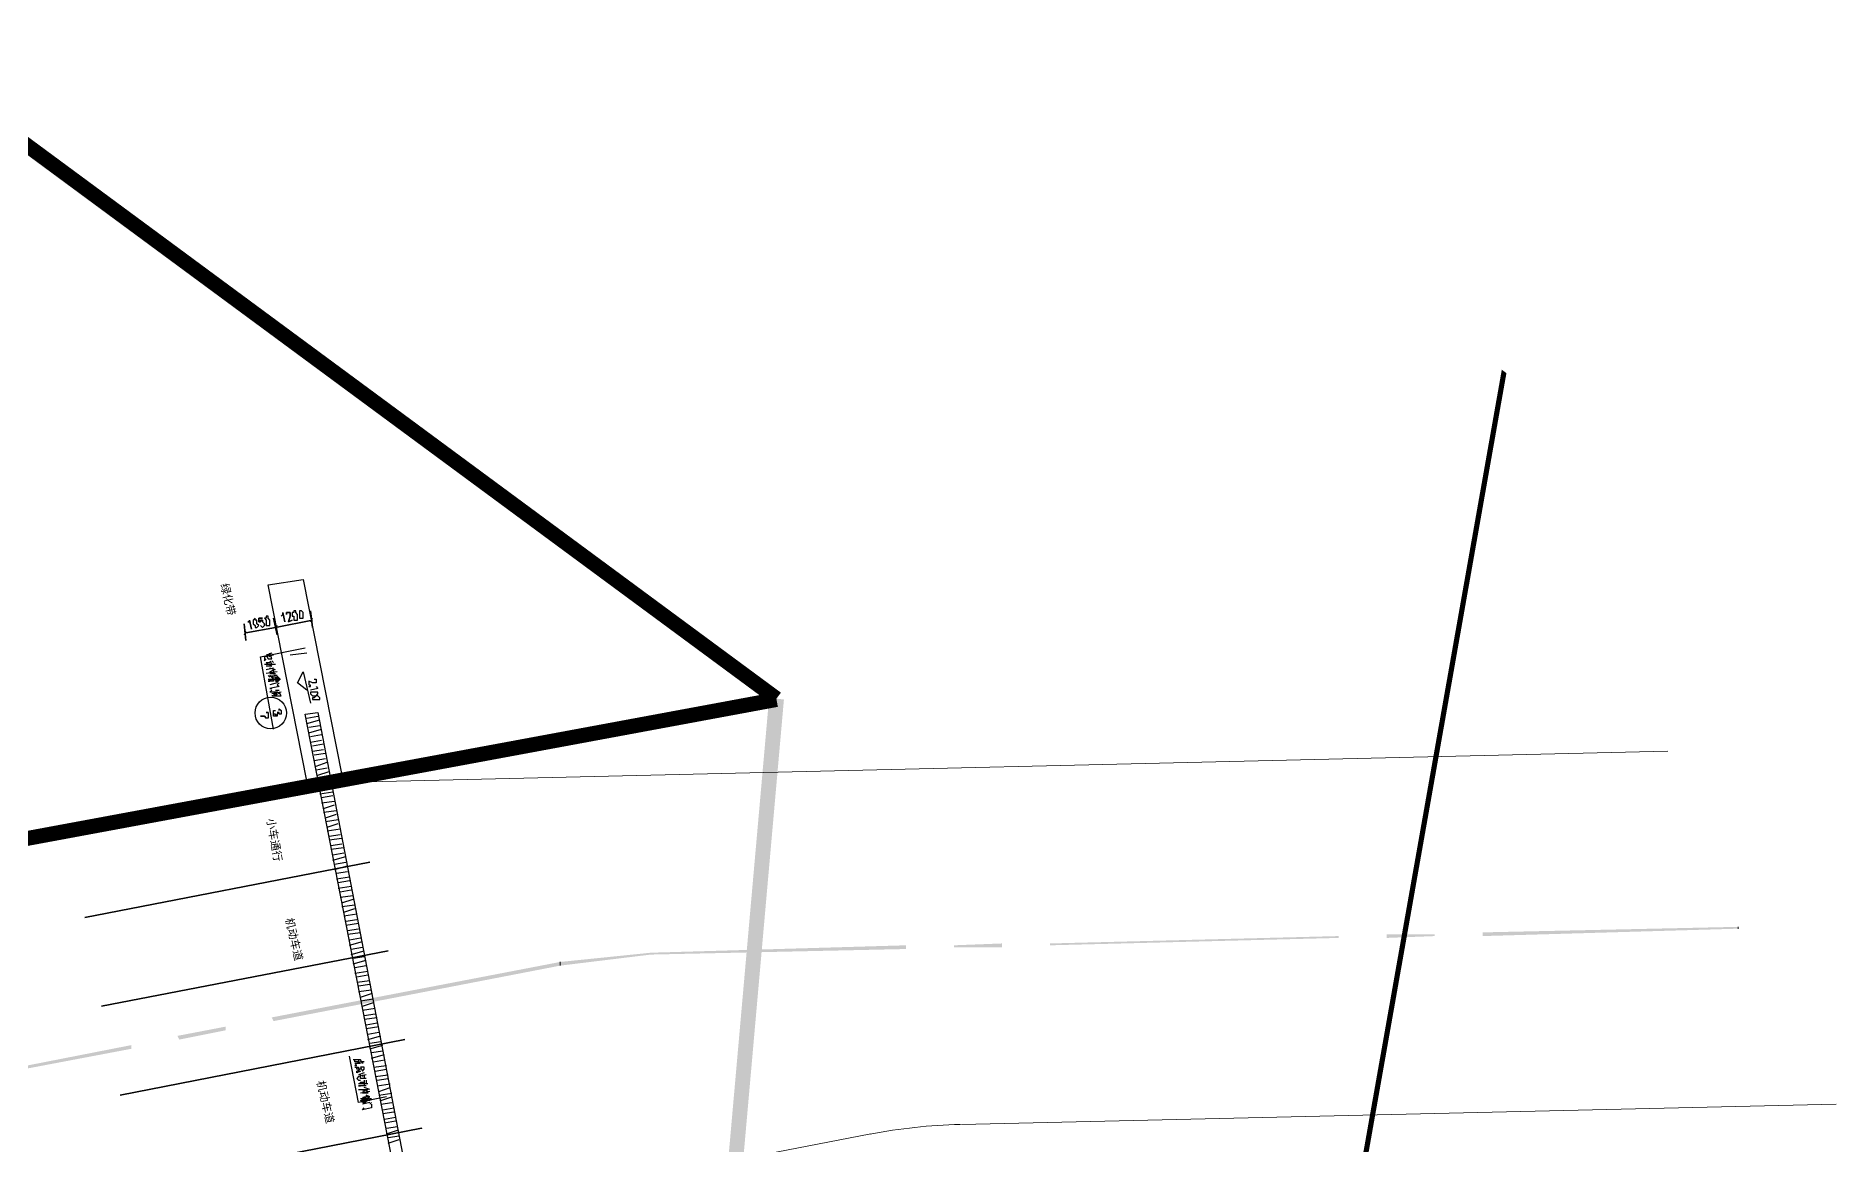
# Model space of a CAD drawing. Header units: millimetres. Extents: x 2315 to 4619, y 1334 to 1897.
# Drawn here: x 4559.4 to 4618.9, y 1618.1 to 1654.8 of the extents above; entities that cross this region are included whole.
import ezdxf

# ---------------------------------------------------------------- set-up
doc = ezdxf.new("R2010")
doc.units = ezdxf.units.MM
for name, color, linetype, true_color in [('PDF_0', 9, 'Continuous', 0x808080), ('PDF_0-新增征地', 7, 'Continuous', 0x00a5dd), ('PDF_DIM_ELEV', 9, 'Continuous', 0x808080), ('PDF_DIM_IDEN', 9, 'Continuous', 0x808080), ('PDF_DIM_LEAD', 9, 'Continuous', 0x808080), ('PDF_PUB_DIM', 9, 'Continuous', 0x808080), ('PDF_PUB_TEXT', 9, 'Continuous', 0x808080), ('PDF_文字', 9, 'Continuous', 0x808080), ('PDF_看线', 9, 'Continuous', 0x808080), ('PDF_站场道路', 7, 'Continuous', 0x957000), ('PDF_转运站初步方案', 7, 'Continuous', 0x00b85c)]:
    doc.layers.add(name, color=color, linetype=linetype, true_color=true_color)
doc.styles.add('PDF SimSun', font='SimSun.ttf')

msp = doc.modelspace()

# ---------------------------------------------------------------- hatches: boundary and pattern name
at = {"layer": 'PDF_PUB_TEXT', "transparency": 33554559}
for points in [[(4567.412, 1633.623), (4567.35, 1633.562), (4567.289, 1633.501), (4567.35, 1633.44), (4567.412, 1633.379), (4567.473, 1633.44), (4567.534, 1633.501), (4567.473, 1633.562)], [(4570.282, 1619.697), (4570.221, 1619.636), (4570.16, 1619.575), (4570.221, 1619.514), (4570.282, 1619.453), (4570.343, 1619.514), (4570.404, 1619.575), (4570.343, 1619.636)]]:
    msp.add_hatch(color=256, dxfattribs=at).paths.add_polyline_path(points)
at = {"layer": 'PDF_站场道路', "transparency": 33554559}
for points in [[(4607.236, 1625.133), (4607.236, 1625.011), (4615.666, 1625.255), (4615.666, 1625.316)], [(4567.228, 1622.323), (4567.289, 1622.201), (4576.757, 1624.034), (4579.75, 1624.4), (4588.179, 1624.583), (4588.179, 1624.706), (4579.75, 1624.461), (4576.757, 1624.156)], [(4589.767, 1624.706), (4589.767, 1624.644), (4591.355, 1624.644), (4591.355, 1624.767)], [(4592.943, 1624.767), (4592.943, 1624.706), (4602.472, 1624.95), (4602.472, 1625.011)], [(4604.06, 1625.072), (4604.06, 1624.95), (4605.648, 1625.011), (4605.648, 1625.072)], [(4564.113, 1621.713), (4564.174, 1621.59), (4565.701, 1621.896), (4565.701, 1622.018)], [(4553.241, 1619.575), (4553.241, 1619.514), (4562.586, 1621.285), (4562.586, 1621.407)]]:
    msp.add_hatch(color=256, dxfattribs=at).paths.add_polyline_path(points)
at = {"layer": 'PDF_转运站初步方案', "true_color": 0x00a5dd, "transparency": 33554559}
for points in [[(4496.741, 1697.514), (4496.435, 1697.087), (4583.781, 1632.646), (4584.026, 1633.074)], [(4584.148, 1632.829), (4583.659, 1632.89), (4570.343, 1482.264), (4570.832, 1482.203)]]:
    msp.add_hatch(color=142, dxfattribs=at).paths.add_polyline_path(points)

# ---------------------------------------------------------------- linework, layer by layer
at = {"layer": 'PDF_0', "lineweight": 35}
for points in [[(4569.916, 1630.386), (4560.509, 1628.615)], [(4570.466, 1627.454), (4561.059, 1625.622)], [(4571.076, 1624.522), (4561.609, 1622.69)], [(4571.626, 1621.59), (4562.22, 1619.758)], [(4562.769, 1616.826), (4572.176, 1618.658), (4562.769, 1616.826), (4572.176, 1618.658)]]:
    msp.add_lwpolyline(points, dxfattribs=at)
at = {"layer": 'PDF_0-新增征地', "lineweight": 0}
msp.add_lwpolyline([(4483.669, 1475.637, 0.186, 0.186, 0), (4516.867, 1475.118, 0.182, 0.182, 0), (4556.142, 1474.599, 0.178, 0.178, 0), (4556.936, 1467.483, 0.183, 0.183, 0), (4558.188, 1464.093, 0.172, 0.172, 0), (4559.532, 1464.093, 0.203, 0.203, 0), (4560.845, 1467.605, 0.197, 0.197, 0), (4561.7, 1474.782, 0.17, 0.17, 0), (4578.314, 1476.126, 0.171, 0.171, 0), (4607.939, 1643.671, 0, 0, 0), (4578.589, 1665.508, 0.172, 0.172, 0), (4539.009, 1696.72, 0.188, 0.188, 0), (4519.005, 1709.272, 0.191, 0.191, 0), (4499.031, 1719.778, 0.25, 0.25, 0)], format="xyseb", dxfattribs=at)
at = {"layer": 'PDF_DIM_ELEV', "lineweight": 25}
msp.add_lwpolyline([(4568.389, 1633.135), (4568.083, 1633.379), (4568.267, 1633.746), (4568.511, 1632.707)], dxfattribs=at)
at = {"layer": 'PDF_DIM_IDEN', "lineweight": 25}
for points in [[(4567.289, 1631.852), (4567.106, 1632.829), (4566.862, 1634.234), (4568.328, 1634.54)], [(4568.389, 1634.356), (4567.839, 1634.295)]]:
    msp.add_lwpolyline(points, dxfattribs=at)
msp.add_circle((4567.195, 1632.384), 0.519, dxfattribs=at)
at = {"layer": 'PDF_DIM_LEAD', "lineweight": 25}
for points in [[(4571.015, 1619.697), (4570.099, 1619.514), (4569.794, 1621.041)], [(4571.015, 1619.697), (4571.015, 1619.697)]]:
    msp.add_lwpolyline(points, dxfattribs=at)
at = {"layer": 'PDF_PUB_DIM', "lineweight": 25}
for points in [[(4566.373, 1634.784), (4566.312, 1635.334)], [(4568.572, 1635.456), (4567.35, 1635.211), (4566.373, 1635.028), (4567.35, 1635.211)], [(4566.556, 1635.15), (4566.495, 1635.456), (4566.495, 1635.395), (4566.434, 1635.395), (4566.495, 1635.395), (4566.495, 1635.456)], [(4566.679, 1635.517), (4566.617, 1635.456), (4566.617, 1635.334), (4566.679, 1635.273), (4566.679, 1635.211), (4566.74, 1635.211), (4566.801, 1635.273), (4566.74, 1635.334), (4566.74, 1635.395), (4566.74, 1635.456), (4566.679, 1635.456)], [(4566.679, 1635.517), (4566.617, 1635.456), (4566.617, 1635.334), (4566.679, 1635.273), (4566.679, 1635.211), (4566.74, 1635.211), (4566.801, 1635.273), (4566.74, 1635.334), (4566.74, 1635.395), (4566.74, 1635.456), (4566.679, 1635.456)], [(4566.862, 1635.273), (4566.923, 1635.211), (4566.984, 1635.273), (4566.984, 1635.334), (4566.923, 1635.395), (4566.923, 1635.456), (4566.862, 1635.456), (4566.862, 1635.395), (4566.801, 1635.395), (4566.801, 1635.517), (4566.923, 1635.517), (4566.801, 1635.517), (4566.801, 1635.395), (4566.862, 1635.395), (4566.862, 1635.456), (4566.923, 1635.456), (4566.923, 1635.395), (4566.984, 1635.334), (4566.984, 1635.273), (4566.923, 1635.211)], [(4567.045, 1635.578), (4567.045, 1635.517), (4566.984, 1635.517), (4567.045, 1635.456), (4567.045, 1635.395), (4567.045, 1635.334), (4567.045, 1635.273), (4567.106, 1635.273), (4567.167, 1635.273), (4567.167, 1635.334), (4567.167, 1635.395), (4567.167, 1635.456), (4567.106, 1635.517), (4567.106, 1635.578)], [(4567.045, 1635.578), (4567.045, 1635.517), (4566.984, 1635.517), (4567.045, 1635.456), (4567.045, 1635.395), (4567.045, 1635.334), (4567.045, 1635.273), (4567.106, 1635.273), (4567.167, 1635.273), (4567.167, 1635.334), (4567.167, 1635.395), (4567.167, 1635.456), (4567.106, 1635.517), (4567.106, 1635.578)], [(4567.412, 1634.967), (4567.289, 1635.517)], [(4567.412, 1634.967), (4567.289, 1635.517)], [(4567.656, 1635.395), (4567.595, 1635.7), (4567.595, 1635.639), (4567.534, 1635.578), (4567.595, 1635.639), (4567.595, 1635.7)], [(4567.9, 1635.456), (4567.778, 1635.395), (4567.839, 1635.578), (4567.839, 1635.639), (4567.839, 1635.7), (4567.778, 1635.7), (4567.717, 1635.7), (4567.717, 1635.639), (4567.717, 1635.7), (4567.778, 1635.7), (4567.839, 1635.7), (4567.839, 1635.639), (4567.839, 1635.578), (4567.778, 1635.395)], [(4567.961, 1635.761), (4567.961, 1635.7), (4567.9, 1635.7), (4567.9, 1635.578), (4567.961, 1635.578), (4567.961, 1635.517), (4567.961, 1635.456), (4568.022, 1635.456), (4568.083, 1635.456), (4568.083, 1635.517), (4568.083, 1635.578), (4568.083, 1635.639), (4568.022, 1635.7), (4568.022, 1635.761)], [(4567.961, 1635.761), (4567.961, 1635.7), (4567.9, 1635.7), (4567.9, 1635.578), (4567.961, 1635.578), (4567.961, 1635.517), (4567.961, 1635.456), (4568.022, 1635.456), (4568.083, 1635.456), (4568.083, 1635.517), (4568.083, 1635.578), (4568.083, 1635.639), (4568.022, 1635.7), (4568.022, 1635.761)], [(4568.144, 1635.761), (4568.144, 1635.7), (4568.144, 1635.639), (4568.144, 1635.578), (4568.144, 1635.517), (4568.206, 1635.517), (4568.267, 1635.517), (4568.267, 1635.578), (4568.267, 1635.639), (4568.267, 1635.7), (4568.206, 1635.761)], [(4568.144, 1635.761), (4568.144, 1635.7), (4568.144, 1635.639), (4568.144, 1635.578), (4568.144, 1635.517), (4568.206, 1635.517), (4568.267, 1635.517), (4568.267, 1635.578), (4568.267, 1635.639), (4568.267, 1635.7), (4568.206, 1635.761)], [(4568.572, 1635.211), (4568.511, 1635.761)]]:
    msp.add_lwpolyline(points, close=True, dxfattribs=at)
at = {"layer": 'PDF_PUB_DIM', "lineweight": 0}
for points in [[(4567.35, 1635.15), (4567.412, 1635.273)], [(4567.35, 1635.15), (4567.412, 1635.273)], [(4568.572, 1635.517), (4568.511, 1635.395)], [(4566.312, 1634.967), (4566.373, 1635.089)]]:
    msp.add_lwpolyline(points, close=True, dxfattribs=at)
at = {"layer": 'PDF_PUB_TEXT', "lineweight": 25}
for points in [[(4567.289, 1634.295), (4566.984, 1634.234), (4566.984, 1634.173), (4566.984, 1634.112), (4567.045, 1634.173)], [(4567.228, 1634.356), (4567.045, 1634.295), (4567.106, 1634.173), (4567.228, 1634.173), (4567.167, 1634.356)], [(4567.106, 1634.051), (4567.045, 1633.99)], [(4567.106, 1633.99), (4567.045, 1634.051), (4567.167, 1634.051)], [(4567.106, 1634.295), (4567.167, 1634.234)], [(4567.167, 1634.112), (4567.228, 1633.99)], [(4567.228, 1634.112), (4567.289, 1634.051)], [(4567.35, 1633.99), (4567.228, 1633.99), (4567.106, 1633.99), (4566.984, 1633.99)], [(4567.167, 1633.99), (4567.228, 1633.929), (4567.045, 1633.929)], [(4567.289, 1633.868), (4567.045, 1633.807)], [(4567.412, 1633.746), (4567.045, 1633.684)], [(4567.106, 1633.623), (4567.167, 1633.562)], [(4567.106, 1633.501), (4567.289, 1633.501), (4567.289, 1633.44), (4567.106, 1633.44), (4567.167, 1633.44), (4567.167, 1633.501)], [(4567.289, 1633.501), (4567.228, 1633.501), (4567.106, 1633.44)], [(4567.35, 1633.807), (4567.167, 1633.868)], [(4567.228, 1633.746), (4567.228, 1633.684), (4567.167, 1633.746), (4567.289, 1633.807), (4567.289, 1633.684)], [(4567.167, 1633.684), (4567.35, 1633.684)], [(4567.35, 1633.44), (4567.412, 1633.44), (4567.35, 1633.562), (4567.289, 1633.562), (4567.167, 1633.623), (4567.228, 1633.562), (4567.289, 1633.501), (4567.35, 1633.501)], [(4567.289, 1633.562), (4567.228, 1633.623)], [(4567.228, 1633.501), (4567.228, 1633.44)], [(4567.412, 1633.623), (4567.289, 1633.623)], [(4568.633, 1633.501), (4568.694, 1633.501), (4568.694, 1633.44), (4568.694, 1633.379), (4568.633, 1633.379), (4568.572, 1633.379), (4568.45, 1633.44), (4568.45, 1633.318)], [(4567.473, 1633.379), (4567.412, 1633.318), (4567.473, 1633.257), (4567.167, 1633.196), (4567.228, 1633.196)], [(4567.412, 1633.379), (4567.167, 1633.318)], [(4567.473, 1633.013), (4567.412, 1633.074), (4567.167, 1633.074), (4567.228, 1633.135)], [(4567.534, 1633.074), (4567.228, 1633.013)], [(4567.289, 1632.951), (4567.228, 1632.951), (4567.534, 1632.951), (4567.473, 1633.074)], [(4567.412, 1633.013), (4567.35, 1632.951), (4567.289, 1633.013), (4567.412, 1633.013), (4567.35, 1633.013)], [(4567.35, 1633.135), (4567.412, 1633.135), (4567.473, 1633.135)], [(4568.694, 1633.257), (4568.755, 1633.196), (4568.511, 1633.135)], [(4567.106, 1632.402), (4567.045, 1632.402), (4567.106, 1632.402), (4567.106, 1632.341), (4567.106, 1632.28), (4567.106, 1632.218), (4567.045, 1632.218), (4566.984, 1632.28), (4566.923, 1632.28), (4566.862, 1632.28), (4566.923, 1632.28), (4566.984, 1632.28), (4567.045, 1632.218)], [(4567.045, 1632.402), (4567.106, 1632.402), (4567.106, 1632.341), (4567.106, 1632.28)], [(4567.534, 1632.402), (4567.534, 1632.341), (4567.473, 1632.341), (4567.473, 1632.402), (4567.412, 1632.341), (4567.412, 1632.28), (4567.35, 1632.28), (4567.289, 1632.28), (4567.289, 1632.341), (4567.289, 1632.402), (4567.289, 1632.463), (4567.35, 1632.463)], [(4567.412, 1632.341), (4567.35, 1632.28), (4567.35, 1632.341), (4567.289, 1632.341)], [(4567.473, 1632.463), (4567.473, 1632.524), (4567.534, 1632.463), (4567.534, 1632.402), (4567.534, 1632.341), (4567.473, 1632.341), (4567.473, 1632.402), (4567.412, 1632.402)], [(4570.221, 1620.857), (4570.221, 1620.796), (4570.16, 1620.918), (4570.099, 1620.918), (4569.977, 1620.918), (4569.916, 1620.918)], [(4570.099, 1620.918), (4570.099, 1620.857), (4569.977, 1620.857), (4569.977, 1620.918)], [(4570.282, 1620.857), (4570.16, 1620.857), (4570.038, 1620.796), (4569.977, 1620.735), (4570.038, 1620.735)], [(4570.16, 1620.796), (4570.038, 1620.796), (4569.977, 1620.796)], [(4569.977, 1620.674), (4570.099, 1620.674), (4570.099, 1620.613)], [(4570.099, 1620.552), (4570.16, 1620.552), (4570.038, 1620.491), (4570.038, 1620.552), (4570.16, 1620.613), (4570.038, 1620.613), (4570.038, 1620.674)], [(4570.343, 1620.43), (4570.099, 1620.369), (4570.038, 1620.308), (4570.099, 1620.247), (4570.16, 1620.247)], [(4570.282, 1620.491), (4570.099, 1620.43)], [(4570.343, 1620.308), (4570.16, 1620.308), (4570.16, 1620.43)], [(4570.221, 1620.43), (4570.221, 1620.369)], [(4570.282, 1620.43), (4570.282, 1620.308)], [(4570.404, 1620.124), (4570.282, 1620.124), (4570.221, 1620.124), (4570.099, 1620.124)], [(4570.343, 1620.063), (4570.099, 1620.063), (4570.16, 1620.063)], [(4570.099, 1619.941), (4570.404, 1619.941), (4570.221, 1619.88)], [(4570.221, 1620.124), (4570.16, 1620.124), (4570.16, 1620.186), (4570.282, 1620.186)], [(4570.466, 1619.88), (4570.16, 1619.819)], [(4570.343, 1619.941), (4570.404, 1619.819), (4570.221, 1619.819)], [(4570.282, 1620.247), (4570.282, 1620.124), (4570.282, 1620.063)], [(4570.466, 1619.941), (4570.282, 1620.002)], [(4570.282, 1619.819), (4570.282, 1619.88)], [(4570.343, 1619.575), (4570.404, 1619.575), (4570.404, 1619.636), (4570.343, 1619.636), (4570.282, 1619.697), (4570.404, 1619.697), (4570.466, 1619.697), (4570.343, 1619.758), (4570.343, 1619.697)], [(4570.343, 1620.247), (4570.343, 1620.124)], [(4570.343, 1619.88), (4570.343, 1619.819)], [(4570.343, 1619.636), (4570.16, 1619.636)], [(4570.16, 1619.575), (4570.343, 1619.636), (4570.343, 1619.575), (4570.221, 1619.514), (4570.221, 1619.575)], [(4570.221, 1619.697), (4570.282, 1619.636)], [(4570.466, 1619.514), (4570.221, 1619.453)], [(4570.527, 1619.453), (4570.527, 1619.33), (4570.221, 1619.269), (4570.282, 1619.33)], [(4570.404, 1619.697), (4570.466, 1619.575), (4570.404, 1619.575)], [(4570.527, 1619.636), (4570.466, 1619.636)], [(4570.527, 1619.514), (4570.466, 1619.453)]]:
    msp.add_lwpolyline(points, dxfattribs=at)
for points in [[(4568.511, 1633.257), (4568.511, 1633.318), (4568.45, 1633.257)], [(4568.755, 1633.074), (4568.694, 1633.074), (4568.633, 1633.074), (4568.572, 1633.074), (4568.511, 1633.074), (4568.511, 1633.013), (4568.572, 1632.951), (4568.633, 1632.951), (4568.694, 1632.951), (4568.755, 1633.013)], [(4568.816, 1632.89), (4568.755, 1632.951), (4568.694, 1632.951), (4568.633, 1632.89), (4568.572, 1632.89), (4568.572, 1632.829), (4568.633, 1632.829), (4568.694, 1632.829), (4568.755, 1632.829), (4568.816, 1632.829)], [(4570.282, 1620.613), (4570.282, 1620.674), (4570.16, 1620.674), (4570.221, 1620.552)]]:
    msp.add_lwpolyline(points, close=True, dxfattribs=at)
at = {"layer": 'PDF_看线', "lineweight": 25}
for points in [[(4568.267, 1636.8), (4569.549, 1630.325), (4568.389, 1630.142), (4567.106, 1636.616)], [(4568.755, 1632.402), (4571.87, 1616.154), (4571.504, 1616.093), (4568.328, 1632.341)]]:
    msp.add_lwpolyline(points, close=True, dxfattribs=at)
for points in [[(4568.389, 1632.218), (4568.755, 1632.28)], [(4568.389, 1632.035), (4568.816, 1632.157)], [(4568.45, 1631.913), (4568.816, 1631.974)], [(4568.45, 1631.73), (4568.877, 1631.852)], [(4568.511, 1631.608), (4568.877, 1631.669)], [(4568.511, 1631.424), (4568.877, 1631.486)], [(4568.572, 1631.302), (4568.939, 1631.363)], [(4568.572, 1631.119), (4568.939, 1631.18)], [(4568.633, 1630.997), (4569, 1631.058)], [(4568.633, 1630.814), (4569, 1630.875)], [(4568.694, 1630.63), (4569.061, 1630.753)], [(4568.694, 1630.508), (4569.061, 1630.569)], [(4568.755, 1630.325), (4569.122, 1630.447)], [(4568.755, 1630.203), (4569.122, 1630.264)], [(4568.816, 1630.02), (4569.183, 1630.081)], [(4568.816, 1629.897), (4569.183, 1629.958)], [(4568.816, 1629.714), (4569.244, 1629.775)], [(4568.877, 1629.592), (4569.244, 1629.653)], [(4568.877, 1629.409), (4569.305, 1629.47)], [(4568.939, 1629.226), (4569.305, 1629.348)], [(4568.939, 1629.103), (4569.366, 1629.164)], [(4569, 1628.92), (4569.366, 1629.042)], [(4569, 1628.798), (4569.427, 1628.859)], [(4569.061, 1628.615), (4569.427, 1628.737)], [(4569.061, 1628.493), (4569.488, 1628.554)], [(4569.122, 1628.309), (4569.488, 1628.37)], [(4569.122, 1628.187), (4569.549, 1628.248)], [(4569.183, 1628.004), (4569.549, 1628.065)], [(4569.183, 1627.882), (4569.61, 1627.943)], [(4569.244, 1627.698), (4569.61, 1627.76)], [(4569.244, 1627.515), (4569.672, 1627.637)], [(4569.305, 1627.393), (4569.672, 1627.454)], [(4569.305, 1627.21), (4569.733, 1627.332)], [(4569.366, 1627.088), (4569.733, 1627.149)], [(4569.366, 1626.904), (4569.794, 1626.966)], [(4569.427, 1626.782), (4569.794, 1626.843)], [(4569.427, 1626.599), (4569.855, 1626.66)], [(4569.488, 1626.477), (4569.855, 1626.538)], [(4569.488, 1626.294), (4569.916, 1626.355)], [(4569.549, 1626.11), (4569.916, 1626.233)], [(4569.549, 1625.988), (4569.977, 1626.049)], [(4569.61, 1625.805), (4569.977, 1625.927)], [(4569.61, 1625.683), (4570.038, 1625.744)], [(4569.672, 1625.5), (4570.038, 1625.561)], [(4569.672, 1625.377), (4570.099, 1625.438)], [(4569.733, 1625.194), (4570.099, 1625.255)], [(4569.733, 1625.072), (4570.16, 1625.133)], [(4569.794, 1624.889), (4570.16, 1624.95)], [(4569.794, 1624.706), (4570.221, 1624.828)], [(4569.855, 1624.583), (4570.221, 1624.644)], [(4569.855, 1624.4), (4570.282, 1624.522)], [(4569.916, 1624.278), (4570.282, 1624.339)], [(4569.916, 1624.095), (4570.343, 1624.217)], [(4569.977, 1623.973), (4570.343, 1624.034)], [(4569.977, 1623.789), (4570.404, 1623.85)], [(4570.038, 1623.667), (4570.404, 1623.728)], [(4570.038, 1623.484), (4570.466, 1623.545)], [(4570.099, 1623.362), (4570.466, 1623.423)], [(4570.099, 1623.178), (4570.527, 1623.24)], [(4570.16, 1622.995), (4570.527, 1623.117)], [(4570.16, 1622.873), (4570.588, 1622.934)], [(4570.221, 1622.69), (4570.588, 1622.812)], [(4570.221, 1622.568), (4570.649, 1622.629)], [(4570.282, 1622.384), (4570.649, 1622.446)], [(4570.282, 1622.262), (4570.71, 1622.323)], [(4570.343, 1622.079), (4570.71, 1622.14)], [(4570.343, 1621.957), (4570.771, 1622.018)], [(4570.404, 1621.774), (4570.771, 1621.835)], [(4570.404, 1621.59), (4570.832, 1621.713)], [(4570.466, 1621.468), (4570.832, 1621.529)], [(4570.466, 1621.285), (4570.893, 1621.407)], [(4570.527, 1621.163), (4570.893, 1621.224)], [(4570.527, 1620.98), (4570.954, 1621.102)], [(4570.588, 1620.857), (4570.954, 1620.918)], [(4570.588, 1620.674), (4571.015, 1620.735)], [(4570.649, 1620.552), (4571.015, 1620.613)], [(4570.649, 1620.369), (4571.076, 1620.43)], [(4570.71, 1620.247), (4571.076, 1620.308)], [(4570.71, 1620.063), (4571.137, 1620.124)], [(4570.771, 1619.88), (4571.137, 1620.002)], [(4570.771, 1619.758), (4571.199, 1619.819)], [(4570.832, 1619.575), (4571.199, 1619.697)], [(4570.832, 1619.453), (4571.199, 1619.514)], [(4570.893, 1619.269), (4571.26, 1619.33)], [(4570.893, 1619.147), (4571.26, 1619.208)], [(4570.954, 1618.964), (4571.321, 1619.025)], [(4570.954, 1618.842), (4571.321, 1618.903)], [(4571.015, 1618.658), (4571.382, 1618.72)], [(4571.015, 1618.475), (4571.382, 1618.597)], [(4571.076, 1618.353), (4571.443, 1618.414)], [(4571.076, 1618.17), (4571.443, 1618.292)]]:
    msp.add_lwpolyline(points, dxfattribs=at)
at = {"layer": 'PDF_站场道路', "lineweight": 9}
for points in [[(4569.488, 1630.081), (4613.345, 1631.119)], [(4510.301, 1618.903), (4566.495, 1629.775)], [(4618.903, 1619.453), (4590.012, 1618.781)], [(4587.019, 1618.475), (4529.297, 1607.297)]]:
    msp.add_lwpolyline(points, dxfattribs=at)
at = {"layer": 'PDF_站场道路', "lineweight": 0}
for points in [[(4615.666, 1625.316), (4615.666, 1625.255)], [(4576.757, 1624.156), (4576.757, 1624.034)]]:
    msp.add_lwpolyline(points, dxfattribs=at)
at = {"layer": 'PDF_站场道路', "lineweight": 9}
for centre in [(4569.883, 1612.105), (4590.407, 1600.804)]:
    msp.add_arc(centre, 17.988, 91.37327, 100.94238, dxfattribs=at)
at = {"layer": 'PDF_转运站初步方案', "color": 142, "lineweight": 0, "true_color": 0x00a5dd}
msp.add_lwpolyline([(4221.173, 1618.536, 0.502, 0.502, 0), (4405.73, 1681.083, 0.53, 0.53, 0), (4502.177, 1693.208, 0.489, 0.489, 0), (4583.903, 1632.86, 0, 0, 0)], format="xyseb", dxfattribs=at)
at = {"layer": 'PDF_转运站初步方案', "color": 142, "lineweight": 0, "true_color": 0x00a5dd, "const_width": 0.492}
msp.add_lwpolyline([(4583.903, 1632.829), (4506.85, 1618.536), (4221.204, 1618.536)], dxfattribs=at)

# ---------------------------------------------------------------- texts
at = {"layer": 'PDF_文字', "char_height": 0.2643, "attachment_point": 4, "style": 'PDF SimSun'}
for s, insert, rotation in [('绿化带', (4565.648, 1636.66), 282.99689), ('小车通行', (4567.176, 1628.896), 280.00925), ('机动车道', (4567.786, 1625.604), 283.23917), ('机动车道', (4568.824, 1620.229), 283.23917)]:
    msp.add_mtext(s, dxfattribs=dict(at, insert=insert, rotation=rotation))

doc.saveas('drawing.dxf')
